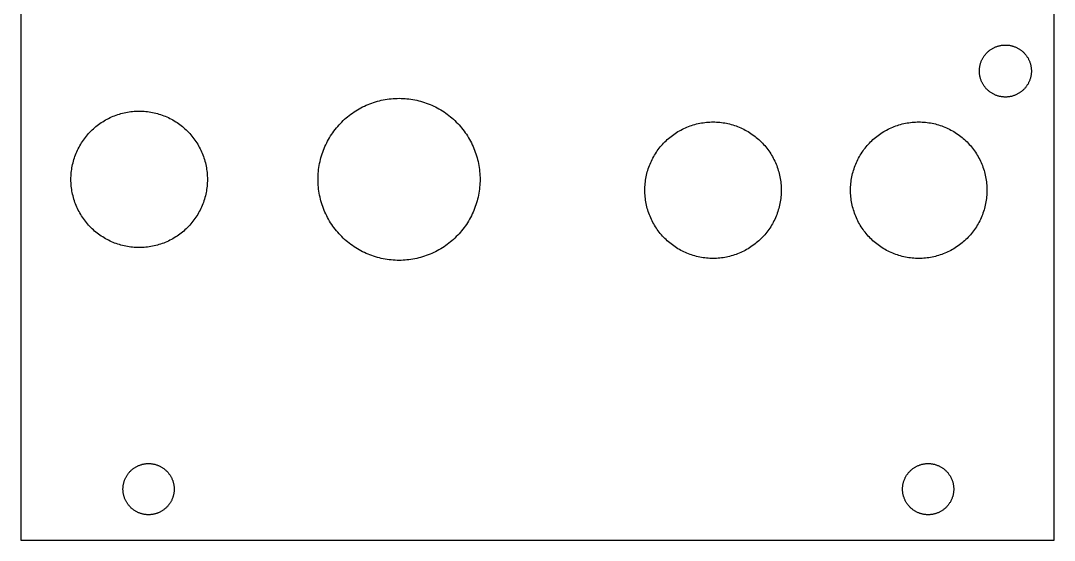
# Model space of a CAD drawing. Extents: x 9 to 70, y 0 to 129.
# Drawn here: x 8.9 to 69.6, y 0.3 to 30.8 of the extents above; entities that cross this region are included whole.
import ezdxf

# ---------------------------------------------------------------- set-up
doc = ezdxf.new("R2010")
doc.units = 0

msp = doc.modelspace()

# ---------------------------------------------------------------- linework, layer by layer
at = {"color": 5, "true_color": 0x0000ff}
msp.add_polyline3d([(69.56653, 0.3175, 0), (69.56653, 128.81762, 0), (8.94638, 128.81762, 0), (8.94638, 0.3175, 0), (69.56653, 0.3175, 0)], close=True, dxfattribs=at)
at = {"color": 34, "true_color": 0x008000}
for points in [[(8.946388, 0.3175, 0), (69.566536, 0.3175, 0), (69.566536, 128.817624, 0), (8.946388, 128.817624, 0), (8.946388, 0.3175, 0)], [(65.171574, 27.827478, 0), (65.172082, 27.866848, 0), (65.173606, 27.905964, 0), (65.176146, 27.94508, 0), (65.179702, 27.984196, 0), (65.184274, 28.023312, 0), (65.189862, 28.062174, 0), (65.196212, 28.100782, 0), (65.203832, 28.13939, 0), (65.212468, 28.177744, 0), (65.221866, 28.215844, 0), (65.23228, 28.25369, 0), (65.24371, 28.291282, 0), (65.256156, 28.32862, 0), (65.269618, 28.36545, 0), (65.283842, 28.402026, 0), (65.299082, 28.438094, 0), (65.315338, 28.473908, 0), (65.332356, 28.509214, 0), (65.35039, 28.544266, 0), (65.36944, 28.578556, 0), (65.389252, 28.612592, 0), (65.409826, 28.645866, 0), (65.431416, 28.678886, 0), (65.453768, 28.711144, 0), (65.476882, 28.742894, 0), (65.500758, 28.773882, 0), (65.52565, 28.804362, 0), (65.55105, 28.834334, 0), (65.577466, 28.86329, 0), (65.60439, 28.891738, 0), (65.63233, 28.919678, 0), (65.660778, 28.946602, 0), (65.689734, 28.973018, 0), (65.719706, 28.998418, 0), (65.750186, 29.02331, 0), (65.781174, 29.047186, 0), (65.812924, 29.0703, 0), (65.845182, 29.092652, 0), (65.878202, 29.114242, 0), (65.911476, 29.134816, 0), (65.945512, 29.154628, 0), (65.979802, 29.173678, 0), (66.014854, 29.191712, 0), (66.05016, 29.20873, 0), (66.085974, 29.224986, 0), (66.122042, 29.240226, 0), (66.158618, 29.25445, 0), (66.195448, 29.267912, 0), (66.232786, 29.280358, 0), (66.270378, 29.291788, 0), (66.308224, 29.302202, 0), (66.346324, 29.3116, 0), (66.384678, 29.320236, 0), (66.423286, 29.327856, 0), (66.461894, 29.334206, 0), (66.500756, 29.339794, 0), (66.539872, 29.344366, 0), (66.578988, 29.347922, 0), (66.618104, 29.350462, 0), (66.65722, 29.351986, 0), (66.69659, 29.352494, 0), (66.73596, 29.351986, 0), (66.775076, 29.350462, 0), (66.814192, 29.347922, 0), (66.853308, 29.344366, 0), (66.892424, 29.339794, 0), (66.931286, 29.334206, 0), (66.969894, 29.327856, 0), (67.008502, 29.320236, 0), (67.046856, 29.3116, 0), (67.084956, 29.302202, 0), (67.122802, 29.291788, 0), (67.160394, 29.280358, 0), (67.197732, 29.267912, 0), (67.234562, 29.25445, 0), (67.271138, 29.240226, 0), (67.307206, 29.224986, 0), (67.34302, 29.20873, 0), (67.378326, 29.191712, 0), (67.413378, 29.173678, 0), (67.447668, 29.154628, 0), (67.481704, 29.134816, 0), (67.514978, 29.114242, 0), (67.547998, 29.092652, 0), (67.580256, 29.0703, 0), (67.612006, 29.047186, 0), (67.642994, 29.02331, 0), (67.673474, 28.998418, 0), (67.703446, 28.973018, 0), (67.732402, 28.946602, 0), (67.76085, 28.919678, 0), (67.78879, 28.891738, 0), (67.815714, 28.86329, 0), (67.84213, 28.834334, 0), (67.86753, 28.804362, 0), (67.892422, 28.773882, 0), (67.916298, 28.742894, 0), (67.939412, 28.711144, 0), (67.961764, 28.678886, 0), (67.983354, 28.645866, 0), (68.003928, 28.612592, 0), (68.02374, 28.578556, 0), (68.04279, 28.544266, 0), (68.060824, 28.509214, 0), (68.077842, 28.473908, 0), (68.094098, 28.438094, 0), (68.109338, 28.402026, 0), (68.123562, 28.36545, 0), (68.137024, 28.32862, 0), (68.14947, 28.291282, 0), (68.1609, 28.25369, 0), (68.171314, 28.215844, 0), (68.180712, 28.177744, 0), (68.189348, 28.13939, 0), (68.196968, 28.100782, 0), (68.203318, 28.062174, 0), (68.208906, 28.023312, 0), (68.213478, 27.984196, 0), (68.217034, 27.94508, 0), (68.219574, 27.905964, 0), (68.221098, 27.866848, 0), (68.221606, 27.827478, 0), (68.221098, 27.788108, 0), (68.219574, 27.748992, 0), (68.217034, 27.709876, 0), (68.213478, 27.67076, 0), (68.208906, 27.631644, 0), (68.203318, 27.592782, 0), (68.196968, 27.554174, 0), (68.189348, 27.515566, 0), (68.180712, 27.477212, 0), (68.171314, 27.439112, 0), (68.1609, 27.401266, 0), (68.14947, 27.363674, 0), (68.137024, 27.326336, 0), (68.123562, 27.289506, 0), (68.109338, 27.25293, 0), (68.094098, 27.216862, 0), (68.077842, 27.181048, 0), (68.060824, 27.145742, 0), (68.04279, 27.11069, 0), (68.02374, 27.0764, 0), (68.003928, 27.042364, 0), (67.983354, 27.00909, 0), (67.961764, 26.97607, 0), (67.939412, 26.943812, 0), (67.916298, 26.912062, 0), (67.892422, 26.881074, 0), (67.86753, 26.850594, 0), (67.84213, 26.820622, 0), (67.815714, 26.791666, 0), (67.78879, 26.763218, 0), (67.76085, 26.735278, 0), (67.732402, 26.708354, 0), (67.703446, 26.681938, 0), (67.673474, 26.656538, 0), (67.642994, 26.631646, 0), (67.612006, 26.60777, 0), (67.580256, 26.584656, 0), (67.547998, 26.562304, 0), (67.514978, 26.540714, 0), (67.481704, 26.52014, 0), (67.447668, 26.500328, 0), (67.413378, 26.481278, 0), (67.378326, 26.463244, 0), (67.34302, 26.446226, 0), (67.307206, 26.42997, 0), (67.271138, 26.41473, 0), (67.234562, 26.400506, 0), (67.197732, 26.387044, 0), (67.160394, 26.374598, 0), (67.122802, 26.363168, 0), (67.084956, 26.352754, 0), (67.046856, 26.343356, 0), (67.008502, 26.33472, 0), (66.969894, 26.3271, 0), (66.931286, 26.32075, 0), (66.892424, 26.315162, 0), (66.853308, 26.31059, 0), (66.814192, 26.307034, 0), (66.775076, 26.304494, 0), (66.73596, 26.30297, 0), (66.69659, 26.302462, 0), (66.65722, 26.30297, 0), (66.618104, 26.304494, 0), (66.578988, 26.307034, 0), (66.539872, 26.31059, 0), (66.500756, 26.315162, 0), (66.461894, 26.32075, 0), (66.423286, 26.3271, 0), (66.384678, 26.33472, 0), (66.346324, 26.343356, 0), (66.308224, 26.352754, 0), (66.270378, 26.363168, 0), (66.232786, 26.374598, 0), (66.195448, 26.387044, 0), (66.158618, 26.400506, 0), (66.122042, 26.41473, 0), (66.085974, 26.42997, 0), (66.05016, 26.446226, 0), (66.014854, 26.463244, 0), (65.979802, 26.481278, 0), (65.945512, 26.500328, 0), (65.911476, 26.52014, 0), (65.878202, 26.540714, 0), (65.845182, 26.562304, 0), (65.812924, 26.584656, 0), (65.781174, 26.60777, 0), (65.750186, 26.631646, 0), (65.719706, 26.656538, 0), (65.689734, 26.681938, 0), (65.660778, 26.708354, 0), (65.63233, 26.735278, 0), (65.60439, 26.763218, 0), (65.577466, 26.791666, 0), (65.55105, 26.820622, 0), (65.52565, 26.850594, 0), (65.500758, 26.881074, 0), (65.476882, 26.912062, 0), (65.453768, 26.943812, 0), (65.431416, 26.97607, 0), (65.409826, 27.00909, 0), (65.389252, 27.042364, 0), (65.36944, 27.0764, 0), (65.35039, 27.11069, 0), (65.332356, 27.145742, 0), (65.315338, 27.181048, 0), (65.299082, 27.216862, 0), (65.283842, 27.25293, 0), (65.269618, 27.289506, 0), (65.256156, 27.326336, 0), (65.24371, 27.363674, 0), (65.23228, 27.401266, 0), (65.221866, 27.439112, 0), (65.212468, 27.477212, 0), (65.203832, 27.515566, 0), (65.196212, 27.554174, 0), (65.189862, 27.592782, 0), (65.184274, 27.631644, 0), (65.179702, 27.67076, 0), (65.176146, 27.709876, 0), (65.173606, 27.748992, 0), (65.172082, 27.788108, 0), (65.171574, 27.827478, 0)], [(26.386536, 21.477478, 0), (26.38806, 21.594064, 0), (26.392378, 21.71065, 0), (26.39949, 21.826982, 0), (26.409396, 21.94306, 0), (26.42235, 22.058884, 0), (26.437844, 22.174454, 0), (26.456386, 22.289516, 0), (26.477722, 22.40407, 0), (26.501852, 22.518116, 0), (26.528776, 22.631654, 0), (26.558494, 22.74443, 0), (26.591006, 22.856444, 0), (26.626312, 22.967442, 0), (26.664158, 23.077678, 0), (26.704798, 23.186898, 0), (26.748232, 23.295356, 0), (26.793952, 23.40229, 0), (26.842466, 23.508462, 0), (26.893774, 23.61311, 0), (26.947368, 23.716742, 0), (27.003756, 23.81885, 0), (27.06243, 23.919434, 0), (27.12339, 24.018748, 0), (27.187144, 24.116538, 0), (27.25293, 24.21255, 0), (27.321256, 24.307038, 0), (27.391868, 24.399748, 0), (27.464766, 24.490934, 0), (27.539696, 24.580088, 0), (27.616912, 24.667464, 0), (27.696414, 24.752808, 0), (27.777694, 24.836374, 0), (27.86126, 24.917654, 0), (27.946604, 24.997156, 0), (28.03398, 25.074372, 0), (28.123134, 25.149302, 0), (28.21432, 25.2222, 0), (28.30703, 25.292812, 0), (28.401518, 25.361138, 0), (28.49753, 25.426924, 0), (28.59532, 25.490678, 0), (28.694634, 25.551638, 0), (28.795218, 25.610312, 0), (28.897326, 25.6667, 0), (29.000958, 25.720294, 0), (29.105606, 25.771602, 0), (29.211778, 25.820116, 0), (29.318712, 25.865836, 0), (29.42717, 25.90927, 0), (29.53639, 25.94991, 0), (29.646626, 25.987756, 0), (29.757624, 26.023062, 0), (29.869638, 26.055574, 0), (29.982414, 26.085292, 0), (30.095952, 26.112216, 0), (30.209998, 26.136346, 0), (30.324552, 26.157682, 0), (30.439614, 26.176224, 0), (30.555184, 26.191718, 0), (30.671008, 26.204672, 0), (30.787086, 26.214578, 0), (30.903418, 26.22169, 0), (31.020004, 26.226008, 0), (31.13659, 26.227532, 0), (31.253176, 26.226008, 0), (31.369762, 26.22169, 0), (31.486094, 26.214578, 0), (31.602172, 26.204672, 0), (31.717996, 26.191718, 0), (31.833566, 26.176224, 0), (31.948628, 26.157682, 0), (32.063182, 26.136346, 0), (32.177228, 26.112216, 0), (32.290766, 26.085292, 0), (32.403542, 26.055574, 0), (32.515556, 26.023062, 0), (32.626554, 25.987756, 0), (32.73679, 25.94991, 0), (32.84601, 25.90927, 0), (32.954468, 25.865836, 0), (33.061402, 25.820116, 0), (33.167574, 25.771602, 0), (33.272222, 25.720294, 0), (33.375854, 25.6667, 0), (33.477962, 25.610312, 0), (33.578546, 25.551638, 0), (33.67786, 25.490678, 0), (33.77565, 25.426924, 0), (33.871662, 25.361138, 0), (33.96615, 25.292812, 0), (34.05886, 25.2222, 0), (34.150046, 25.149302, 0), (34.2392, 25.074372, 0), (34.326576, 24.997156, 0), (34.41192, 24.917654, 0), (34.495486, 24.836374, 0), (34.576766, 24.752808, 0), (34.656268, 24.667464, 0), (34.733484, 24.580088, 0), (34.808414, 24.490934, 0), (34.881312, 24.399748, 0), (34.951924, 24.307038, 0), (35.02025, 24.21255, 0), (35.086036, 24.116538, 0), (35.14979, 24.018748, 0), (35.21075, 23.919434, 0), (35.269424, 23.81885, 0), (35.325812, 23.716742, 0), (35.379406, 23.61311, 0), (35.430714, 23.508462, 0), (35.479228, 23.40229, 0), (35.524948, 23.295356, 0), (35.568382, 23.186898, 0), (35.609022, 23.077678, 0), (35.646868, 22.967442, 0), (35.682174, 22.856444, 0), (35.714686, 22.74443, 0), (35.744404, 22.631654, 0), (35.771328, 22.518116, 0), (35.795458, 22.40407, 0), (35.816794, 22.289516, 0), (35.835336, 22.174454, 0), (35.85083, 22.058884, 0), (35.863784, 21.94306, 0), (35.87369, 21.826982, 0), (35.880802, 21.71065, 0), (35.88512, 21.594064, 0), (35.886644, 21.477478, 0), (35.88512, 21.360892, 0), (35.880802, 21.244306, 0), (35.87369, 21.127974, 0), (35.863784, 21.011896, 0), (35.85083, 20.896072, 0), (35.835336, 20.780502, 0), (35.816794, 20.66544, 0), (35.795458, 20.550886, 0), (35.771328, 20.43684, 0), (35.744404, 20.323302, 0), (35.714686, 20.210526, 0), (35.682174, 20.098512, 0), (35.646868, 19.987514, 0), (35.609022, 19.877278, 0), (35.568382, 19.768058, 0), (35.524948, 19.6596, 0), (35.479228, 19.552666, 0), (35.430714, 19.446494, 0), (35.379406, 19.341846, 0), (35.325812, 19.238214, 0), (35.269424, 19.136106, 0), (35.21075, 19.035522, 0), (35.14979, 18.936208, 0), (35.086036, 18.838418, 0), (35.02025, 18.742406, 0), (34.951924, 18.647918, 0), (34.881312, 18.555208, 0), (34.808414, 18.464022, 0), (34.733484, 18.374868, 0), (34.656268, 18.287492, 0), (34.576766, 18.202148, 0), (34.495486, 18.118582, 0), (34.41192, 18.037302, 0), (34.326576, 17.9578, 0), (34.2392, 17.880584, 0), (34.150046, 17.805654, 0), (34.05886, 17.732756, 0), (33.96615, 17.662144, 0), (33.871662, 17.593818, 0), (33.77565, 17.528032, 0), (33.67786, 17.464278, 0), (33.578546, 17.403318, 0), (33.477962, 17.344644, 0), (33.375854, 17.288256, 0), (33.272222, 17.234662, 0), (33.167574, 17.183354, 0), (33.061402, 17.13484, 0), (32.954468, 17.08912, 0), (32.84601, 17.045686, 0), (32.73679, 17.005046, 0), (32.626554, 16.9672, 0), (32.515556, 16.931894, 0), (32.403542, 16.899382, 0), (32.290766, 16.869664, 0), (32.177228, 16.84274, 0), (32.063182, 16.81861, 0), (31.948628, 16.797274, 0), (31.833566, 16.778732, 0), (31.717996, 16.763238, 0), (31.602172, 16.750284, 0), (31.486094, 16.740378, 0), (31.369762, 16.733266, 0), (31.253176, 16.728948, 0), (31.13659, 16.727424, 0), (31.020004, 16.728948, 0), (30.903418, 16.733266, 0), (30.787086, 16.740378, 0), (30.671008, 16.750284, 0), (30.555184, 16.763238, 0), (30.439614, 16.778732, 0), (30.324552, 16.797274, 0), (30.209998, 16.81861, 0), (30.095952, 16.84274, 0), (29.982414, 16.869664, 0), (29.869638, 16.899382, 0), (29.757624, 16.931894, 0), (29.646626, 16.9672, 0), (29.53639, 17.005046, 0), (29.42717, 17.045686, 0), (29.318712, 17.08912, 0), (29.211778, 17.13484, 0), (29.105606, 17.183354, 0), (29.000958, 17.234662, 0), (28.897326, 17.288256, 0), (28.795218, 17.344644, 0), (28.694634, 17.403318, 0), (28.59532, 17.464278, 0), (28.49753, 17.528032, 0), (28.401518, 17.593818, 0), (28.30703, 17.662144, 0), (28.21432, 17.732756, 0), (28.123134, 17.805654, 0), (28.03398, 17.880584, 0), (27.946604, 17.9578, 0), (27.86126, 18.037302, 0), (27.777694, 18.118582, 0), (27.696414, 18.202148, 0), (27.616912, 18.287492, 0), (27.539696, 18.374868, 0), (27.464766, 18.464022, 0), (27.391868, 18.555208, 0), (27.321256, 18.647918, 0), (27.25293, 18.742406, 0), (27.187144, 18.838418, 0), (27.12339, 18.936208, 0), (27.06243, 19.035522, 0), (27.003756, 19.136106, 0), (26.947368, 19.238214, 0), (26.893774, 19.341846, 0), (26.842466, 19.446494, 0), (26.793952, 19.552666, 0), (26.748232, 19.6596, 0), (26.704798, 19.768058, 0), (26.664158, 19.877278, 0), (26.626312, 19.987514, 0), (26.591006, 20.098512, 0), (26.558494, 20.210526, 0), (26.528776, 20.323302, 0), (26.501852, 20.43684, 0), (26.477722, 20.550886, 0), (26.456386, 20.66544, 0), (26.437844, 20.780502, 0), (26.42235, 20.896072, 0), (26.409396, 21.011896, 0), (26.39949, 21.127974, 0), (26.392378, 21.244306, 0), (26.38806, 21.360892, 0), (26.386536, 21.477478, 0)], [(11.896598, 21.477478, 0), (11.897868, 21.575522, 0), (11.901424, 21.67382, 0), (11.90752, 21.77161, 0), (11.915902, 21.869654, 0), (11.92657, 21.96719, 0), (11.939778, 22.064472, 0), (11.955526, 22.161246, 0), (11.97356, 22.257766, 0), (11.99388, 22.353778, 0), (12.016486, 22.449282, 0), (12.041378, 22.544278, 0), (12.06881, 22.638512, 0), (12.098528, 22.732238, 0), (12.130532, 22.824948, 0), (12.164568, 22.91715, 0), (12.201144, 23.008082, 0), (12.239752, 23.098506, 0), (12.280646, 23.18766, 0), (12.323826, 23.275798, 0), (12.369038, 23.363174, 0), (12.416282, 23.449026, 0), (12.465558, 23.533862, 0), (12.51712, 23.617428, 0), (12.570714, 23.699724, 0), (12.62634, 23.78075, 0), (12.683744, 23.860252, 0), (12.74318, 23.938484, 0), (12.804648, 24.014938, 0), (12.86764, 24.090122, 0), (12.932918, 24.163782, 0), (12.99972, 24.235664, 0), (13.068046, 24.306022, 0), (13.138404, 24.374348, 0), (13.210286, 24.44115, 0), (13.283946, 24.506428, 0), (13.35913, 24.56942, 0), (13.435584, 24.630888, 0), (13.513816, 24.690324, 0), (13.593318, 24.747728, 0), (13.674344, 24.803354, 0), (13.75664, 24.856948, 0), (13.840206, 24.90851, 0), (13.925042, 24.957786, 0), (14.010894, 25.00503, 0), (14.09827, 25.050242, 0), (14.186408, 25.093422, 0), (14.275562, 25.134316, 0), (14.365986, 25.172924, 0), (14.456918, 25.2095, 0), (14.54912, 25.243536, 0), (14.64183, 25.27554, 0), (14.735556, 25.305258, 0), (14.82979, 25.33269, 0), (14.924786, 25.357582, 0), (15.02029, 25.380188, 0), (15.116302, 25.400508, 0), (15.212822, 25.418542, 0), (15.309596, 25.43429, 0), (15.406878, 25.447498, 0), (15.504414, 25.458166, 0), (15.602458, 25.466548, 0), (15.700248, 25.472644, 0), (15.798546, 25.4762, 0), (15.89659, 25.47747, 0), (15.994634, 25.4762, 0), (16.092932, 25.472644, 0), (16.190722, 25.466548, 0), (16.288766, 25.458166, 0), (16.386302, 25.447498, 0), (16.483584, 25.43429, 0), (16.580358, 25.418542, 0), (16.676878, 25.400508, 0), (16.77289, 25.380188, 0), (16.868394, 25.357582, 0), (16.96339, 25.33269, 0), (17.057624, 25.305258, 0), (17.15135, 25.27554, 0), (17.24406, 25.243536, 0), (17.336262, 25.2095, 0), (17.427194, 25.172924, 0), (17.517618, 25.134316, 0), (17.606772, 25.093422, 0), (17.69491, 25.050242, 0), (17.782286, 25.00503, 0), (17.868138, 24.957786, 0), (17.952974, 24.90851, 0), (18.03654, 24.856948, 0), (18.118836, 24.803354, 0), (18.199862, 24.747728, 0), (18.279364, 24.690324, 0), (18.357596, 24.630888, 0), (18.43405, 24.56942, 0), (18.509234, 24.506428, 0), (18.582894, 24.44115, 0), (18.654776, 24.374348, 0), (18.725134, 24.306022, 0), (18.79346, 24.235664, 0), (18.860262, 24.163782, 0), (18.92554, 24.090122, 0), (18.988532, 24.014938, 0), (19.05, 23.938484, 0), (19.109436, 23.860252, 0), (19.16684, 23.78075, 0), (19.222466, 23.699724, 0), (19.27606, 23.617428, 0), (19.327622, 23.533862, 0), (19.376898, 23.449026, 0), (19.424142, 23.363174, 0), (19.469354, 23.275798, 0), (19.512534, 23.18766, 0), (19.553428, 23.098506, 0), (19.592036, 23.008082, 0), (19.628612, 22.91715, 0), (19.662648, 22.824948, 0), (19.694652, 22.732238, 0), (19.72437, 22.638512, 0), (19.751802, 22.544278, 0), (19.776694, 22.449282, 0), (19.7993, 22.353778, 0), (19.81962, 22.257766, 0), (19.837654, 22.161246, 0), (19.853402, 22.064472, 0), (19.86661, 21.96719, 0), (19.877278, 21.869654, 0), (19.88566, 21.77161, 0), (19.891756, 21.67382, 0), (19.895312, 21.575522, 0), (19.896582, 21.477478, 0), (19.895312, 21.379434, 0), (19.891756, 21.281136, 0), (19.88566, 21.183346, 0), (19.877278, 21.085302, 0), (19.86661, 20.987766, 0), (19.853402, 20.890484, 0), (19.837654, 20.79371, 0), (19.81962, 20.69719, 0), (19.7993, 20.601178, 0), (19.776694, 20.505674, 0), (19.751802, 20.410678, 0), (19.72437, 20.316444, 0), (19.694652, 20.222718, 0), (19.662648, 20.130008, 0), (19.628612, 20.037806, 0), (19.592036, 19.946874, 0), (19.553428, 19.85645, 0), (19.512534, 19.767296, 0), (19.469354, 19.679158, 0), (19.424142, 19.591782, 0), (19.376898, 19.50593, 0), (19.327622, 19.421094, 0), (19.27606, 19.337528, 0), (19.222466, 19.255232, 0), (19.16684, 19.174206, 0), (19.109436, 19.094704, 0), (19.05, 19.016472, 0), (18.988532, 18.940018, 0), (18.92554, 18.864834, 0), (18.860262, 18.791174, 0), (18.79346, 18.719292, 0), (18.725134, 18.648934, 0), (18.654776, 18.580608, 0), (18.582894, 18.513806, 0), (18.509234, 18.448528, 0), (18.43405, 18.385536, 0), (18.357596, 18.324068, 0), (18.279364, 18.264632, 0), (18.199862, 18.207228, 0), (18.118836, 18.151602, 0), (18.03654, 18.098008, 0), (17.952974, 18.046446, 0), (17.868138, 17.99717, 0), (17.782286, 17.949926, 0), (17.69491, 17.904714, 0), (17.606772, 17.861534, 0), (17.517618, 17.82064, 0), (17.427194, 17.782032, 0), (17.336262, 17.745456, 0), (17.24406, 17.71142, 0), (17.15135, 17.679416, 0), (17.057624, 17.649698, 0), (16.96339, 17.622266, 0), (16.868394, 17.597374, 0), (16.77289, 17.574768, 0), (16.676878, 17.554448, 0), (16.580358, 17.536414, 0), (16.483584, 17.520666, 0), (16.386302, 17.507458, 0), (16.288766, 17.49679, 0), (16.190722, 17.488408, 0), (16.092932, 17.482312, 0), (15.994634, 17.478756, 0), (15.89659, 17.477486, 0), (15.798546, 17.478756, 0), (15.700248, 17.482312, 0), (15.602458, 17.488408, 0), (15.504414, 17.49679, 0), (15.406878, 17.507458, 0), (15.309596, 17.520666, 0), (15.212822, 17.536414, 0), (15.116302, 17.554448, 0), (15.02029, 17.574768, 0), (14.924786, 17.597374, 0), (14.82979, 17.622266, 0), (14.735556, 17.649698, 0), (14.64183, 17.679416, 0), (14.54912, 17.71142, 0), (14.456918, 17.745456, 0), (14.365986, 17.782032, 0), (14.275562, 17.82064, 0), (14.186408, 17.861534, 0), (14.09827, 17.904714, 0), (14.010894, 17.949926, 0), (13.925042, 17.99717, 0), (13.840206, 18.046446, 0), (13.75664, 18.098008, 0), (13.674344, 18.151602, 0), (13.593318, 18.207228, 0), (13.513816, 18.264632, 0), (13.435584, 18.324068, 0), (13.35913, 18.385536, 0), (13.283946, 18.448528, 0), (13.210286, 18.513806, 0), (13.138404, 18.580608, 0), (13.068046, 18.648934, 0), (12.99972, 18.719292, 0), (12.932918, 18.791174, 0), (12.86764, 18.864834, 0), (12.804648, 18.940018, 0), (12.74318, 19.016472, 0), (12.683744, 19.094704, 0), (12.62634, 19.174206, 0), (12.570714, 19.255232, 0), (12.51712, 19.337528, 0), (12.465558, 19.421094, 0), (12.416282, 19.50593, 0), (12.369038, 19.591782, 0), (12.323826, 19.679158, 0), (12.280646, 19.767296, 0), (12.239752, 19.85645, 0), (12.201144, 19.946874, 0), (12.164568, 20.037806, 0), (12.130532, 20.130008, 0), (12.098528, 20.222718, 0), (12.06881, 20.316444, 0), (12.041378, 20.410678, 0), (12.016486, 20.505674, 0), (11.99388, 20.601178, 0), (11.97356, 20.69719, 0), (11.955526, 20.79371, 0), (11.939778, 20.890484, 0), (11.92657, 20.987766, 0), (11.915902, 21.085302, 0), (11.90752, 21.183346, 0), (11.901424, 21.281136, 0), (11.897868, 21.379434, 0), (11.896598, 21.477478, 0)], [(45.551598, 20.842478, 0), (45.552868, 20.940522, 0), (45.556424, 21.03882, 0), (45.56252, 21.13661, 0), (45.570902, 21.234654, 0), (45.58157, 21.33219, 0), (45.594778, 21.429472, 0), (45.610526, 21.526246, 0), (45.62856, 21.622766, 0), (45.64888, 21.718778, 0), (45.671486, 21.814282, 0), (45.696378, 21.909278, 0), (45.72381, 22.003512, 0), (45.753528, 22.097238, 0), (45.785532, 22.189948, 0), (45.819568, 22.28215, 0), (45.856144, 22.373082, 0), (45.894752, 22.463506, 0), (45.935646, 22.55266, 0), (45.978826, 22.640798, 0), (46.024038, 22.728174, 0), (46.071282, 22.814026, 0), (46.120558, 22.898862, 0), (46.17212, 22.982428, 0), (46.225714, 23.064724, 0), (46.28134, 23.14575, 0), (46.338744, 23.225252, 0), (46.39818, 23.303484, 0), (46.459648, 23.379938, 0), (46.52264, 23.455122, 0), (46.587918, 23.528782, 0), (46.65472, 23.600664, 0), (46.723046, 23.671022, 0), (46.793404, 23.739348, 0), (46.865286, 23.80615, 0), (46.938946, 23.871428, 0), (47.01413, 23.93442, 0), (47.090584, 23.995888, 0), (47.168816, 24.055324, 0), (47.248318, 24.112728, 0), (47.329344, 24.168354, 0), (47.41164, 24.221948, 0), (47.495206, 24.27351, 0), (47.580042, 24.322786, 0), (47.665894, 24.37003, 0), (47.75327, 24.415242, 0), (47.841408, 24.458422, 0), (47.930562, 24.499316, 0), (48.020986, 24.537924, 0), (48.111918, 24.5745, 0), (48.20412, 24.608536, 0), (48.29683, 24.64054, 0), (48.390556, 24.670258, 0), (48.48479, 24.69769, 0), (48.579786, 24.722582, 0), (48.67529, 24.745188, 0), (48.771302, 24.765508, 0), (48.867822, 24.783542, 0), (48.964596, 24.79929, 0), (49.061878, 24.812498, 0), (49.159414, 24.823166, 0), (49.257458, 24.831548, 0), (49.355248, 24.837644, 0), (49.453546, 24.8412, 0), (49.55159, 24.84247, 0), (49.649634, 24.8412, 0), (49.747932, 24.837644, 0), (49.845722, 24.831548, 0), (49.943766, 24.823166, 0), (50.041302, 24.812498, 0), (50.138584, 24.79929, 0), (50.235358, 24.783542, 0), (50.331878, 24.765508, 0), (50.42789, 24.745188, 0), (50.523394, 24.722582, 0), (50.61839, 24.69769, 0), (50.712624, 24.670258, 0), (50.80635, 24.64054, 0), (50.89906, 24.608536, 0), (50.991262, 24.5745, 0), (51.082194, 24.537924, 0), (51.172618, 24.499316, 0), (51.261772, 24.458422, 0), (51.34991, 24.415242, 0), (51.437286, 24.37003, 0), (51.523138, 24.322786, 0), (51.607974, 24.27351, 0), (51.69154, 24.221948, 0), (51.773836, 24.168354, 0), (51.854862, 24.112728, 0), (51.934364, 24.055324, 0), (52.012596, 23.995888, 0), (52.08905, 23.93442, 0), (52.164234, 23.871428, 0), (52.237894, 23.80615, 0), (52.309776, 23.739348, 0), (52.380134, 23.671022, 0), (52.44846, 23.600664, 0), (52.515262, 23.528782, 0), (52.58054, 23.455122, 0), (52.643532, 23.379938, 0), (52.705, 23.303484, 0), (52.764436, 23.225252, 0), (52.82184, 23.14575, 0), (52.877466, 23.064724, 0), (52.93106, 22.982428, 0), (52.982622, 22.898862, 0), (53.031898, 22.814026, 0), (53.079142, 22.728174, 0), (53.124354, 22.640798, 0), (53.167534, 22.55266, 0), (53.208428, 22.463506, 0), (53.247036, 22.373082, 0), (53.283612, 22.28215, 0), (53.317648, 22.189948, 0), (53.349652, 22.097238, 0), (53.37937, 22.003512, 0), (53.406802, 21.909278, 0), (53.431694, 21.814282, 0), (53.4543, 21.718778, 0), (53.47462, 21.622766, 0), (53.492654, 21.526246, 0), (53.508402, 21.429472, 0), (53.52161, 21.33219, 0), (53.532278, 21.234654, 0), (53.54066, 21.13661, 0), (53.546756, 21.03882, 0), (53.550312, 20.940522, 0), (53.551582, 20.842478, 0), (53.550312, 20.744434, 0), (53.546756, 20.646136, 0), (53.54066, 20.548346, 0), (53.532278, 20.450302, 0), (53.52161, 20.352766, 0), (53.508402, 20.255484, 0), (53.492654, 20.15871, 0), (53.47462, 20.06219, 0), (53.4543, 19.966178, 0), (53.431694, 19.870674, 0), (53.406802, 19.775678, 0), (53.37937, 19.681444, 0), (53.349652, 19.587718, 0), (53.317648, 19.495008, 0), (53.283612, 19.402806, 0), (53.247036, 19.311874, 0), (53.208428, 19.22145, 0), (53.167534, 19.132296, 0), (53.124354, 19.044158, 0), (53.079142, 18.956782, 0), (53.031898, 18.87093, 0), (52.982622, 18.786094, 0), (52.93106, 18.702528, 0), (52.877466, 18.620232, 0), (52.82184, 18.539206, 0), (52.764436, 18.459704, 0), (52.705, 18.381472, 0), (52.643532, 18.305018, 0), (52.58054, 18.229834, 0), (52.515262, 18.156174, 0), (52.44846, 18.084292, 0), (52.380134, 18.013934, 0), (52.309776, 17.945608, 0), (52.237894, 17.878806, 0), (52.164234, 17.813528, 0), (52.08905, 17.750536, 0), (52.012596, 17.689068, 0), (51.934364, 17.629632, 0), (51.854862, 17.572228, 0), (51.773836, 17.516602, 0), (51.69154, 17.463008, 0), (51.607974, 17.411446, 0), (51.523138, 17.36217, 0), (51.437286, 17.314926, 0), (51.34991, 17.269714, 0), (51.261772, 17.226534, 0), (51.172618, 17.18564, 0), (51.082194, 17.147032, 0), (50.991262, 17.110456, 0), (50.89906, 17.07642, 0), (50.80635, 17.044416, 0), (50.712624, 17.014698, 0), (50.61839, 16.987266, 0), (50.523394, 16.962374, 0), (50.42789, 16.939768, 0), (50.331878, 16.919448, 0), (50.235358, 16.901414, 0), (50.138584, 16.885666, 0), (50.041302, 16.872458, 0), (49.943766, 16.86179, 0), (49.845722, 16.853408, 0), (49.747932, 16.847312, 0), (49.649634, 16.843756, 0), (49.55159, 16.842486, 0), (49.453546, 16.843756, 0), (49.355248, 16.847312, 0), (49.257458, 16.853408, 0), (49.159414, 16.86179, 0), (49.061878, 16.872458, 0), (48.964596, 16.885666, 0), (48.867822, 16.901414, 0), (48.771302, 16.919448, 0), (48.67529, 16.939768, 0), (48.579786, 16.962374, 0), (48.48479, 16.987266, 0), (48.390556, 17.014698, 0), (48.29683, 17.044416, 0), (48.20412, 17.07642, 0), (48.111918, 17.110456, 0), (48.020986, 17.147032, 0), (47.930562, 17.18564, 0), (47.841408, 17.226534, 0), (47.75327, 17.269714, 0), (47.665894, 17.314926, 0), (47.580042, 17.36217, 0), (47.495206, 17.411446, 0), (47.41164, 17.463008, 0), (47.329344, 17.516602, 0), (47.248318, 17.572228, 0), (47.168816, 17.629632, 0), (47.090584, 17.689068, 0), (47.01413, 17.750536, 0), (46.938946, 17.813528, 0), (46.865286, 17.878806, 0), (46.793404, 17.945608, 0), (46.723046, 18.013934, 0), (46.65472, 18.084292, 0), (46.587918, 18.156174, 0), (46.52264, 18.229834, 0), (46.459648, 18.305018, 0), (46.39818, 18.381472, 0), (46.338744, 18.459704, 0), (46.28134, 18.539206, 0), (46.225714, 18.620232, 0), (46.17212, 18.702528, 0), (46.120558, 18.786094, 0), (46.071282, 18.87093, 0), (46.024038, 18.956782, 0), (45.978826, 19.044158, 0), (45.935646, 19.132296, 0), (45.894752, 19.22145, 0), (45.856144, 19.311874, 0), (45.819568, 19.402806, 0), (45.785532, 19.495008, 0), (45.753528, 19.587718, 0), (45.72381, 19.681444, 0), (45.696378, 19.775678, 0), (45.671486, 19.870674, 0), (45.64888, 19.966178, 0), (45.62856, 20.06219, 0), (45.610526, 20.15871, 0), (45.594778, 20.255484, 0), (45.58157, 20.352766, 0), (45.570902, 20.450302, 0), (45.56252, 20.548346, 0), (45.556424, 20.646136, 0), (45.552868, 20.744434, 0), (45.551598, 20.842478, 0)], [(57.616598, 20.842478, 0), (57.617868, 20.940522, 0), (57.621424, 21.03882, 0), (57.62752, 21.13661, 0), (57.635902, 21.234654, 0), (57.64657, 21.33219, 0), (57.659778, 21.429472, 0), (57.675526, 21.526246, 0), (57.69356, 21.622766, 0), (57.71388, 21.718778, 0), (57.736486, 21.814282, 0), (57.761378, 21.909278, 0), (57.78881, 22.003512, 0), (57.818528, 22.097238, 0), (57.850532, 22.189948, 0), (57.884568, 22.28215, 0), (57.921144, 22.373082, 0), (57.959752, 22.463506, 0), (58.000646, 22.55266, 0), (58.043826, 22.640798, 0), (58.089038, 22.728174, 0), (58.136282, 22.814026, 0), (58.185558, 22.898862, 0), (58.23712, 22.982428, 0), (58.290714, 23.064724, 0), (58.34634, 23.14575, 0), (58.403744, 23.225252, 0), (58.46318, 23.303484, 0), (58.524648, 23.379938, 0), (58.58764, 23.455122, 0), (58.652918, 23.528782, 0), (58.71972, 23.600664, 0), (58.788046, 23.671022, 0), (58.858404, 23.739348, 0), (58.930286, 23.80615, 0), (59.003946, 23.871428, 0), (59.07913, 23.93442, 0), (59.155584, 23.995888, 0), (59.233816, 24.055324, 0), (59.313318, 24.112728, 0), (59.394344, 24.168354, 0), (59.47664, 24.221948, 0), (59.560206, 24.27351, 0), (59.645042, 24.322786, 0), (59.730894, 24.37003, 0), (59.81827, 24.415242, 0), (59.906408, 24.458422, 0), (59.995562, 24.499316, 0), (60.085986, 24.537924, 0), (60.176918, 24.5745, 0), (60.26912, 24.608536, 0), (60.36183, 24.64054, 0), (60.455556, 24.670258, 0), (60.54979, 24.69769, 0), (60.644786, 24.722582, 0), (60.74029, 24.745188, 0), (60.836302, 24.765508, 0), (60.932822, 24.783542, 0), (61.029596, 24.79929, 0), (61.126878, 24.812498, 0), (61.224414, 24.823166, 0), (61.322458, 24.831548, 0), (61.420248, 24.837644, 0), (61.518546, 24.8412, 0), (61.61659, 24.84247, 0), (61.714634, 24.8412, 0), (61.812932, 24.837644, 0), (61.910722, 24.831548, 0), (62.008766, 24.823166, 0), (62.106302, 24.812498, 0), (62.203584, 24.79929, 0), (62.300358, 24.783542, 0), (62.396878, 24.765508, 0), (62.49289, 24.745188, 0), (62.588394, 24.722582, 0), (62.68339, 24.69769, 0), (62.777624, 24.670258, 0), (62.87135, 24.64054, 0), (62.96406, 24.608536, 0), (63.056262, 24.5745, 0), (63.147194, 24.537924, 0), (63.237618, 24.499316, 0), (63.326772, 24.458422, 0), (63.41491, 24.415242, 0), (63.502286, 24.37003, 0), (63.588138, 24.322786, 0), (63.672974, 24.27351, 0), (63.75654, 24.221948, 0), (63.838836, 24.168354, 0), (63.919862, 24.112728, 0), (63.999364, 24.055324, 0), (64.077596, 23.995888, 0), (64.15405, 23.93442, 0), (64.229234, 23.871428, 0), (64.302894, 23.80615, 0), (64.374776, 23.739348, 0), (64.445134, 23.671022, 0), (64.51346, 23.600664, 0), (64.580262, 23.528782, 0), (64.64554, 23.455122, 0), (64.708532, 23.379938, 0), (64.77, 23.303484, 0), (64.829436, 23.225252, 0), (64.88684, 23.14575, 0), (64.942466, 23.064724, 0), (64.99606, 22.982428, 0), (65.047622, 22.898862, 0), (65.096898, 22.814026, 0), (65.144142, 22.728174, 0), (65.189354, 22.640798, 0), (65.232534, 22.55266, 0), (65.273428, 22.463506, 0), (65.312036, 22.373082, 0), (65.348612, 22.28215, 0), (65.382648, 22.189948, 0), (65.414652, 22.097238, 0), (65.44437, 22.003512, 0), (65.471802, 21.909278, 0), (65.496694, 21.814282, 0), (65.5193, 21.718778, 0), (65.53962, 21.622766, 0), (65.557654, 21.526246, 0), (65.573402, 21.429472, 0), (65.58661, 21.33219, 0), (65.597278, 21.234654, 0), (65.60566, 21.13661, 0), (65.611756, 21.03882, 0), (65.615312, 20.940522, 0), (65.616582, 20.842478, 0), (65.615312, 20.744434, 0), (65.611756, 20.646136, 0), (65.60566, 20.548346, 0), (65.597278, 20.450302, 0), (65.58661, 20.352766, 0), (65.573402, 20.255484, 0), (65.557654, 20.15871, 0), (65.53962, 20.06219, 0), (65.5193, 19.966178, 0), (65.496694, 19.870674, 0), (65.471802, 19.775678, 0), (65.44437, 19.681444, 0), (65.414652, 19.587718, 0), (65.382648, 19.495008, 0), (65.348612, 19.402806, 0), (65.312036, 19.311874, 0), (65.273428, 19.22145, 0), (65.232534, 19.132296, 0), (65.189354, 19.044158, 0), (65.144142, 18.956782, 0), (65.096898, 18.87093, 0), (65.047622, 18.786094, 0), (64.99606, 18.702528, 0), (64.942466, 18.620232, 0), (64.88684, 18.539206, 0), (64.829436, 18.459704, 0), (64.77, 18.381472, 0), (64.708532, 18.305018, 0), (64.64554, 18.229834, 0), (64.580262, 18.156174, 0), (64.51346, 18.084292, 0), (64.445134, 18.013934, 0), (64.374776, 17.945608, 0), (64.302894, 17.878806, 0), (64.229234, 17.813528, 0), (64.15405, 17.750536, 0), (64.077596, 17.689068, 0), (63.999364, 17.629632, 0), (63.919862, 17.572228, 0), (63.838836, 17.516602, 0), (63.75654, 17.463008, 0), (63.672974, 17.411446, 0), (63.588138, 17.36217, 0), (63.502286, 17.314926, 0), (63.41491, 17.269714, 0), (63.326772, 17.226534, 0), (63.237618, 17.18564, 0), (63.147194, 17.147032, 0), (63.056262, 17.110456, 0), (62.96406, 17.07642, 0), (62.87135, 17.044416, 0), (62.777624, 17.014698, 0), (62.68339, 16.987266, 0), (62.588394, 16.962374, 0), (62.49289, 16.939768, 0), (62.396878, 16.919448, 0), (62.300358, 16.901414, 0), (62.203584, 16.885666, 0), (62.106302, 16.872458, 0), (62.008766, 16.86179, 0), (61.910722, 16.853408, 0), (61.812932, 16.847312, 0), (61.714634, 16.843756, 0), (61.61659, 16.842486, 0), (61.518546, 16.843756, 0), (61.420248, 16.847312, 0), (61.322458, 16.853408, 0), (61.224414, 16.86179, 0), (61.126878, 16.872458, 0), (61.029596, 16.885666, 0), (60.932822, 16.901414, 0), (60.836302, 16.919448, 0), (60.74029, 16.939768, 0), (60.644786, 16.962374, 0), (60.54979, 16.987266, 0), (60.455556, 17.014698, 0), (60.36183, 17.044416, 0), (60.26912, 17.07642, 0), (60.176918, 17.110456, 0), (60.085986, 17.147032, 0), (59.995562, 17.18564, 0), (59.906408, 17.226534, 0), (59.81827, 17.269714, 0), (59.730894, 17.314926, 0), (59.645042, 17.36217, 0), (59.560206, 17.411446, 0), (59.47664, 17.463008, 0), (59.394344, 17.516602, 0), (59.313318, 17.572228, 0), (59.233816, 17.629632, 0), (59.155584, 17.689068, 0), (59.07913, 17.750536, 0), (59.003946, 17.813528, 0), (58.930286, 17.878806, 0), (58.858404, 17.945608, 0), (58.788046, 18.013934, 0), (58.71972, 18.084292, 0), (58.652918, 18.156174, 0), (58.58764, 18.229834, 0), (58.524648, 18.305018, 0), (58.46318, 18.381472, 0), (58.403744, 18.459704, 0), (58.34634, 18.539206, 0), (58.290714, 18.620232, 0), (58.23712, 18.702528, 0), (58.185558, 18.786094, 0), (58.136282, 18.87093, 0), (58.089038, 18.956782, 0), (58.043826, 19.044158, 0), (58.000646, 19.132296, 0), (57.959752, 19.22145, 0), (57.921144, 19.311874, 0), (57.884568, 19.402806, 0), (57.850532, 19.495008, 0), (57.818528, 19.587718, 0), (57.78881, 19.681444, 0), (57.761378, 19.775678, 0), (57.736486, 19.870674, 0), (57.71388, 19.966178, 0), (57.69356, 20.06219, 0), (57.675526, 20.15871, 0), (57.659778, 20.255484, 0), (57.64657, 20.352766, 0), (57.635902, 20.450302, 0), (57.62752, 20.548346, 0), (57.621424, 20.646136, 0), (57.617868, 20.744434, 0), (57.616598, 20.842478, 0)], [(14.946376, 3.317494, 0), (14.946884, 3.356356, 0), (14.948408, 3.395472, 0), (14.950948, 3.434334, 0), (14.954504, 3.472942, 0), (14.959076, 3.511804, 0), (14.964664, 3.550158, 0), (14.971014, 3.588512, 0), (14.978634, 3.626866, 0), (14.98727, 3.664966, 0), (14.996668, 3.702558, 0), (15.007082, 3.74015, 0), (15.018512, 3.777234, 0), (15.030958, 3.814318, 0), (15.04442, 3.850894, 0), (15.058644, 3.886962, 0), (15.073884, 3.922776, 0), (15.09014, 3.958336, 0), (15.107158, 3.993388, 0), (15.125192, 4.027932, 0), (15.144242, 4.061968, 0), (15.1638, 4.095496, 0), (15.184628, 4.128516, 0), (15.205964, 4.161028, 0), (15.228316, 4.193032, 0), (15.25143, 4.224274, 0), (15.275306, 4.255008, 0), (15.300198, 4.28498, 0), (15.325598, 4.314444, 0), (15.352014, 4.343146, 0), (15.378938, 4.37134, 0), (15.406624, 4.398772, 0), (15.435072, 4.425442, 0), (15.464028, 4.451096, 0), (15.494, 4.476242, 0), (15.524226, 4.500626, 0), (15.555214, 4.524248, 0), (15.586964, 4.546854, 0), (15.619222, 4.568952, 0), (15.651988, 4.58978, 0), (15.685262, 4.6101, 0), (15.719044, 4.629404, 0), (15.753334, 4.647946, 0), (15.788132, 4.665472, 0), (15.823438, 4.681982, 0), (15.858998, 4.69773, 0), (15.895066, 4.712462, 0), (15.931388, 4.726432, 0), (15.968218, 4.739386, 0), (16.005302, 4.751324, 0), (16.04264, 4.762246, 0), (16.080232, 4.772152, 0), (16.118078, 4.781296, 0), (16.156178, 4.78917, 0), (16.194532, 4.796282, 0), (16.232886, 4.802378, 0), (16.271748, 4.807458, 0), (16.310356, 4.811522, 0), (16.349218, 4.81457, 0), (16.38808, 4.816602, 0), (16.426942, 4.817618, 0), (16.466058, 4.817618, 0), (16.50492, 4.816602, 0), (16.543782, 4.81457, 0), (16.582644, 4.811522, 0), (16.621252, 4.807458, 0), (16.660114, 4.802378, 0), (16.698468, 4.796282, 0), (16.736822, 4.78917, 0), (16.774922, 4.781296, 0), (16.812768, 4.772152, 0), (16.85036, 4.762246, 0), (16.887698, 4.751324, 0), (16.924782, 4.739386, 0), (16.961612, 4.726432, 0), (16.997934, 4.712462, 0), (17.034002, 4.69773, 0), (17.069562, 4.681982, 0), (17.104868, 4.665472, 0), (17.139666, 4.647946, 0), (17.173956, 4.629404, 0), (17.207738, 4.6101, 0), (17.241012, 4.58978, 0), (17.273778, 4.568952, 0), (17.306036, 4.546854, 0), (17.337786, 4.524248, 0), (17.368774, 4.500626, 0), (17.399, 4.476242, 0), (17.428972, 4.451096, 0), (17.457928, 4.425442, 0), (17.486376, 4.398772, 0), (17.514062, 4.37134, 0), (17.540986, 4.343146, 0), (17.567402, 4.314444, 0), (17.592802, 4.28498, 0), (17.617694, 4.255008, 0), (17.64157, 4.224274, 0), (17.664684, 4.193032, 0), (17.687036, 4.161028, 0), (17.708372, 4.128516, 0), (17.7292, 4.095496, 0), (17.748758, 4.061968, 0), (17.767808, 4.027932, 0), (17.785842, 3.993388, 0), (17.80286, 3.958336, 0), (17.819116, 3.922776, 0), (17.834356, 3.886962, 0), (17.84858, 3.850894, 0), (17.862042, 3.814318, 0), (17.874488, 3.777234, 0), (17.885918, 3.74015, 0), (17.896332, 3.702558, 0), (17.90573, 3.664966, 0), (17.914366, 3.626866, 0), (17.921986, 3.588512, 0), (17.928336, 3.550158, 0), (17.933924, 3.511804, 0), (17.938496, 3.472942, 0), (17.942052, 3.434334, 0), (17.944592, 3.395472, 0), (17.946116, 3.356356, 0), (17.946624, 3.317494, 0), (17.946116, 3.278632, 0), (17.944592, 3.239516, 0), (17.942052, 3.200654, 0), (17.938496, 3.162046, 0), (17.933924, 3.123184, 0), (17.928336, 3.08483, 0), (17.921986, 3.046476, 0), (17.914366, 3.008122, 0), (17.90573, 2.970022, 0), (17.896332, 2.93243, 0), (17.885918, 2.894838, 0), (17.874488, 2.857754, 0), (17.862042, 2.82067, 0), (17.84858, 2.784094, 0), (17.834356, 2.748026, 0), (17.819116, 2.712212, 0), (17.80286, 2.676652, 0), (17.785842, 2.6416, 0), (17.767808, 2.607056, 0), (17.748758, 2.57302, 0), (17.7292, 2.539492, 0), (17.708372, 2.506472, 0), (17.687036, 2.47396, 0), (17.664684, 2.441956, 0), (17.64157, 2.410714, 0), (17.617694, 2.37998, 0), (17.592802, 2.350008, 0), (17.567402, 2.320544, 0), (17.540986, 2.291842, 0), (17.514062, 2.263648, 0), (17.486376, 2.236216, 0), (17.457928, 2.209546, 0), (17.428972, 2.183892, 0), (17.399, 2.158746, 0), (17.368774, 2.134362, 0), (17.337786, 2.11074, 0), (17.306036, 2.088134, 0), (17.273778, 2.066036, 0), (17.241012, 2.045208, 0), (17.207738, 2.024888, 0), (17.173956, 2.005584, 0), (17.139666, 1.987042, 0), (17.104868, 1.969516, 0), (17.069562, 1.953006, 0), (17.034002, 1.937258, 0), (16.997934, 1.922526, 0), (16.961612, 1.908556, 0), (16.924782, 1.895602, 0), (16.887698, 1.883664, 0), (16.85036, 1.872742, 0), (16.812768, 1.862836, 0), (16.774922, 1.853692, 0), (16.736822, 1.845818, 0), (16.698468, 1.838706, 0), (16.660114, 1.83261, 0), (16.621252, 1.82753, 0), (16.582644, 1.823466, 0), (16.543782, 1.820418, 0), (16.50492, 1.818386, 0), (16.466058, 1.81737, 0), (16.426942, 1.81737, 0), (16.38808, 1.818386, 0), (16.349218, 1.820418, 0), (16.310356, 1.823466, 0), (16.271748, 1.82753, 0), (16.232886, 1.83261, 0), (16.194532, 1.838706, 0), (16.156178, 1.845818, 0), (16.118078, 1.853692, 0), (16.080232, 1.862836, 0), (16.04264, 1.872742, 0), (16.005302, 1.883664, 0), (15.968218, 1.895602, 0), (15.931388, 1.908556, 0), (15.895066, 1.922526, 0), (15.858998, 1.937258, 0), (15.823438, 1.953006, 0), (15.788132, 1.969516, 0), (15.753334, 1.987042, 0), (15.719044, 2.005584, 0), (15.685262, 2.024888, 0), (15.651988, 2.045208, 0), (15.619222, 2.066036, 0), (15.586964, 2.088134, 0), (15.555214, 2.11074, 0), (15.524226, 2.134362, 0), (15.494, 2.158746, 0), (15.464028, 2.183892, 0), (15.435072, 2.209546, 0), (15.406624, 2.236216, 0), (15.378938, 2.263648, 0), (15.352014, 2.291842, 0), (15.325598, 2.320544, 0), (15.300198, 2.350008, 0), (15.275306, 2.37998, 0), (15.25143, 2.410714, 0), (15.228316, 2.441956, 0), (15.205964, 2.47396, 0), (15.184628, 2.506472, 0), (15.1638, 2.539492, 0), (15.144242, 2.57302, 0), (15.125192, 2.607056, 0), (15.107158, 2.6416, 0), (15.09014, 2.676652, 0), (15.073884, 2.712212, 0), (15.058644, 2.748026, 0), (15.04442, 2.784094, 0), (15.030958, 2.82067, 0), (15.018512, 2.857754, 0), (15.007082, 2.894838, 0), (14.996668, 2.93243, 0), (14.98727, 2.970022, 0), (14.978634, 3.008122, 0), (14.971014, 3.046476, 0), (14.964664, 3.08483, 0), (14.959076, 3.123184, 0), (14.954504, 3.162046, 0), (14.950948, 3.200654, 0), (14.948408, 3.239516, 0), (14.946884, 3.278632, 0), (14.946376, 3.317494, 0)], [(60.666376, 3.317494, 0), (60.666884, 3.356356, 0), (60.668408, 3.395472, 0), (60.670948, 3.434334, 0), (60.674504, 3.472942, 0), (60.679076, 3.511804, 0), (60.684664, 3.550158, 0), (60.691014, 3.588512, 0), (60.698634, 3.626866, 0), (60.70727, 3.664966, 0), (60.716668, 3.702558, 0), (60.727082, 3.74015, 0), (60.738512, 3.777234, 0), (60.750958, 3.814318, 0), (60.76442, 3.850894, 0), (60.778644, 3.886962, 0), (60.793884, 3.922776, 0), (60.81014, 3.958336, 0), (60.827158, 3.993388, 0), (60.845192, 4.027932, 0), (60.864242, 4.061968, 0), (60.8838, 4.095496, 0), (60.904628, 4.128516, 0), (60.925964, 4.161028, 0), (60.948316, 4.193032, 0), (60.97143, 4.224274, 0), (60.995306, 4.255008, 0), (61.020198, 4.28498, 0), (61.045598, 4.314444, 0), (61.072014, 4.343146, 0), (61.098938, 4.37134, 0), (61.126624, 4.398772, 0), (61.155072, 4.425442, 0), (61.184028, 4.451096, 0), (61.214, 4.476242, 0), (61.244226, 4.500626, 0), (61.275214, 4.524248, 0), (61.306964, 4.546854, 0), (61.339222, 4.568952, 0), (61.371988, 4.58978, 0), (61.405262, 4.6101, 0), (61.439044, 4.629404, 0), (61.473334, 4.647946, 0), (61.508132, 4.665472, 0), (61.543438, 4.681982, 0), (61.578998, 4.69773, 0), (61.615066, 4.712462, 0), (61.651388, 4.726432, 0), (61.688218, 4.739386, 0), (61.725302, 4.751324, 0), (61.76264, 4.762246, 0), (61.800232, 4.772152, 0), (61.838078, 4.781296, 0), (61.876178, 4.78917, 0), (61.914532, 4.796282, 0), (61.952886, 4.802378, 0), (61.991748, 4.807458, 0), (62.030356, 4.811522, 0), (62.069218, 4.81457, 0), (62.10808, 4.816602, 0), (62.146942, 4.817618, 0), (62.186058, 4.817618, 0), (62.22492, 4.816602, 0), (62.263782, 4.81457, 0), (62.302644, 4.811522, 0), (62.341252, 4.807458, 0), (62.380114, 4.802378, 0), (62.418468, 4.796282, 0), (62.456822, 4.78917, 0), (62.494922, 4.781296, 0), (62.532768, 4.772152, 0), (62.57036, 4.762246, 0), (62.607698, 4.751324, 0), (62.644782, 4.739386, 0), (62.681612, 4.726432, 0), (62.717934, 4.712462, 0), (62.754002, 4.69773, 0), (62.789562, 4.681982, 0), (62.824868, 4.665472, 0), (62.859666, 4.647946, 0), (62.893956, 4.629404, 0), (62.927738, 4.6101, 0), (62.961012, 4.58978, 0), (62.993778, 4.568952, 0), (63.026036, 4.546854, 0), (63.057786, 4.524248, 0), (63.088774, 4.500626, 0), (63.119, 4.476242, 0), (63.148972, 4.451096, 0), (63.177928, 4.425442, 0), (63.206376, 4.398772, 0), (63.234062, 4.37134, 0), (63.260986, 4.343146, 0), (63.287402, 4.314444, 0), (63.312802, 4.28498, 0), (63.337694, 4.255008, 0), (63.36157, 4.224274, 0), (63.384684, 4.193032, 0), (63.407036, 4.161028, 0), (63.428372, 4.128516, 0), (63.4492, 4.095496, 0), (63.468758, 4.061968, 0), (63.487808, 4.027932, 0), (63.505842, 3.993388, 0), (63.52286, 3.958336, 0), (63.539116, 3.922776, 0), (63.554356, 3.886962, 0), (63.56858, 3.850894, 0), (63.582042, 3.814318, 0), (63.594488, 3.777234, 0), (63.605918, 3.74015, 0), (63.616332, 3.702558, 0), (63.62573, 3.664966, 0), (63.634366, 3.626866, 0), (63.641986, 3.588512, 0), (63.648336, 3.550158, 0), (63.653924, 3.511804, 0), (63.658496, 3.472942, 0), (63.662052, 3.434334, 0), (63.664592, 3.395472, 0), (63.666116, 3.356356, 0), (63.666624, 3.317494, 0), (63.666116, 3.278632, 0), (63.664592, 3.239516, 0), (63.662052, 3.200654, 0), (63.658496, 3.162046, 0), (63.653924, 3.123184, 0), (63.648336, 3.08483, 0), (63.641986, 3.046476, 0), (63.634366, 3.008122, 0), (63.62573, 2.970022, 0), (63.616332, 2.93243, 0), (63.605918, 2.894838, 0), (63.594488, 2.857754, 0), (63.582042, 2.82067, 0), (63.56858, 2.784094, 0), (63.554356, 2.748026, 0), (63.539116, 2.712212, 0), (63.52286, 2.676652, 0), (63.505842, 2.6416, 0), (63.487808, 2.607056, 0), (63.468758, 2.57302, 0), (63.4492, 2.539492, 0), (63.428372, 2.506472, 0), (63.407036, 2.47396, 0), (63.384684, 2.441956, 0), (63.36157, 2.410714, 0), (63.337694, 2.37998, 0), (63.312802, 2.350008, 0), (63.287402, 2.320544, 0), (63.260986, 2.291842, 0), (63.234062, 2.263648, 0), (63.206376, 2.236216, 0), (63.177928, 2.209546, 0), (63.148972, 2.183892, 0), (63.119, 2.158746, 0), (63.088774, 2.134362, 0), (63.057786, 2.11074, 0), (63.026036, 2.088134, 0), (62.993778, 2.066036, 0), (62.961012, 2.045208, 0), (62.927738, 2.024888, 0), (62.893956, 2.005584, 0), (62.859666, 1.987042, 0), (62.824868, 1.969516, 0), (62.789562, 1.953006, 0), (62.754002, 1.937258, 0), (62.717934, 1.922526, 0), (62.681612, 1.908556, 0), (62.644782, 1.895602, 0), (62.607698, 1.883664, 0), (62.57036, 1.872742, 0), (62.532768, 1.862836, 0), (62.494922, 1.853692, 0), (62.456822, 1.845818, 0), (62.418468, 1.838706, 0), (62.380114, 1.83261, 0), (62.341252, 1.82753, 0), (62.302644, 1.823466, 0), (62.263782, 1.820418, 0), (62.22492, 1.818386, 0), (62.186058, 1.81737, 0), (62.146942, 1.81737, 0), (62.10808, 1.818386, 0), (62.069218, 1.820418, 0), (62.030356, 1.823466, 0), (61.991748, 1.82753, 0), (61.952886, 1.83261, 0), (61.914532, 1.838706, 0), (61.876178, 1.845818, 0), (61.838078, 1.853692, 0), (61.800232, 1.862836, 0), (61.76264, 1.872742, 0), (61.725302, 1.883664, 0), (61.688218, 1.895602, 0), (61.651388, 1.908556, 0), (61.615066, 1.922526, 0), (61.578998, 1.937258, 0), (61.543438, 1.953006, 0), (61.508132, 1.969516, 0), (61.473334, 1.987042, 0), (61.439044, 2.005584, 0), (61.405262, 2.024888, 0), (61.371988, 2.045208, 0), (61.339222, 2.066036, 0), (61.306964, 2.088134, 0), (61.275214, 2.11074, 0), (61.244226, 2.134362, 0), (61.214, 2.158746, 0), (61.184028, 2.183892, 0), (61.155072, 2.209546, 0), (61.126624, 2.236216, 0), (61.098938, 2.263648, 0), (61.072014, 2.291842, 0), (61.045598, 2.320544, 0), (61.020198, 2.350008, 0), (60.995306, 2.37998, 0), (60.97143, 2.410714, 0), (60.948316, 2.441956, 0), (60.925964, 2.47396, 0), (60.904628, 2.506472, 0), (60.8838, 2.539492, 0), (60.864242, 2.57302, 0), (60.845192, 2.607056, 0), (60.827158, 2.6416, 0), (60.81014, 2.676652, 0), (60.793884, 2.712212, 0), (60.778644, 2.748026, 0), (60.76442, 2.784094, 0), (60.750958, 2.82067, 0), (60.738512, 2.857754, 0), (60.727082, 2.894838, 0), (60.716668, 2.93243, 0), (60.70727, 2.970022, 0), (60.698634, 3.008122, 0), (60.691014, 3.046476, 0), (60.684664, 3.08483, 0), (60.679076, 3.123184, 0), (60.674504, 3.162046, 0), (60.670948, 3.200654, 0), (60.668408, 3.239516, 0), (60.666884, 3.278632, 0), (60.666376, 3.317494, 0)]]:
    msp.add_polyline3d(points, close=True, dxfattribs=at)

doc.saveas('drawing.dxf')
